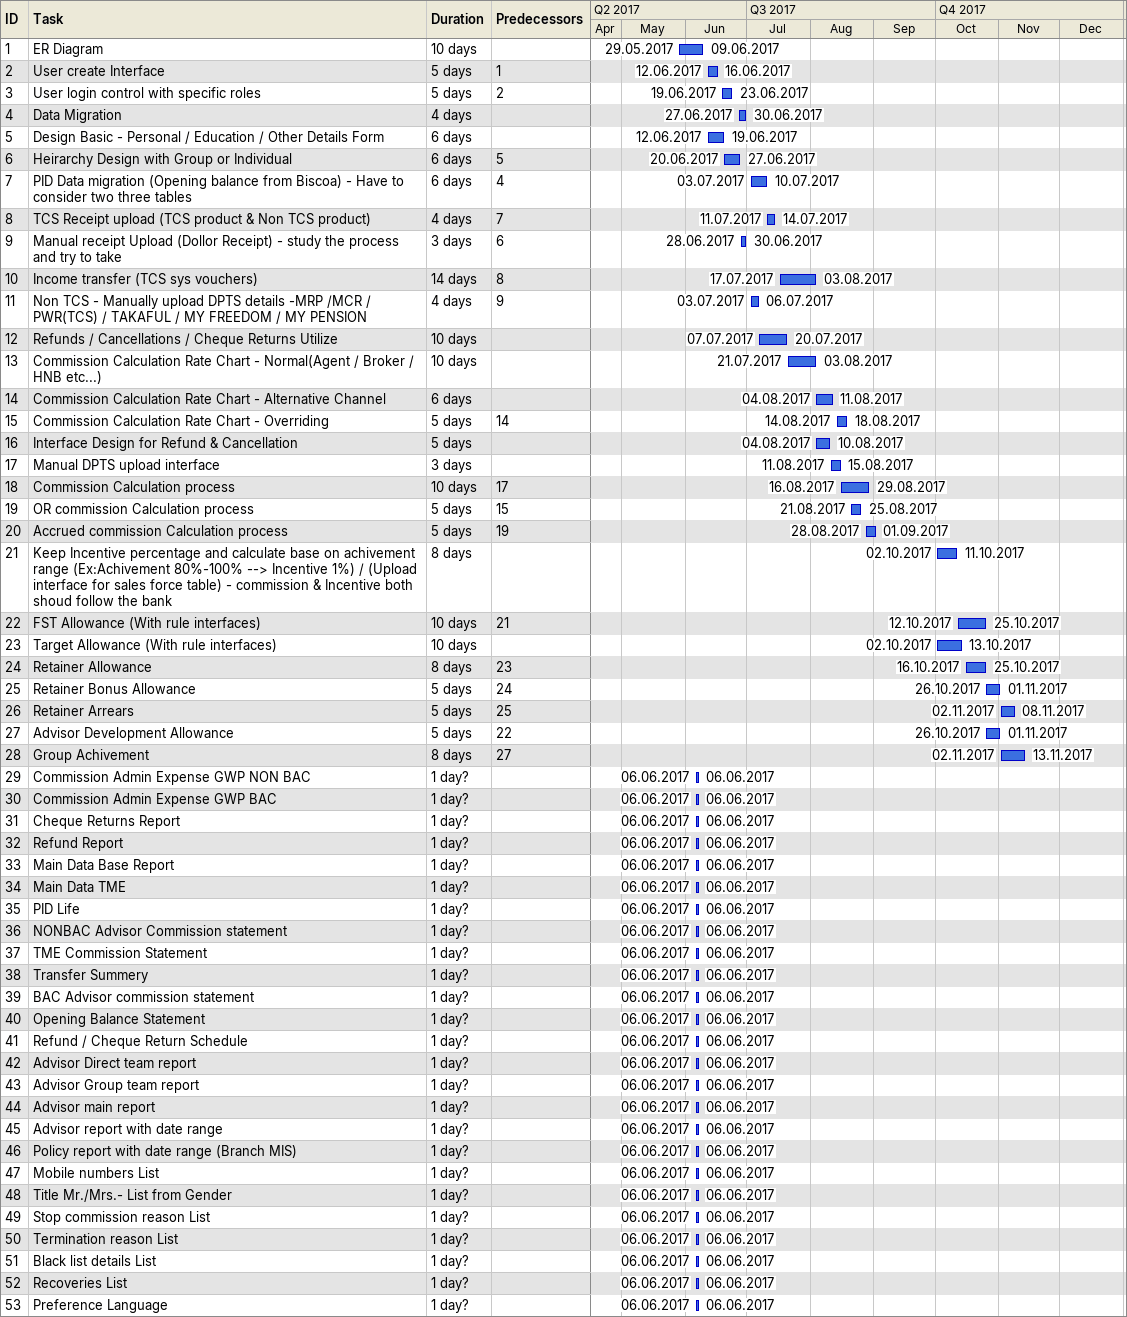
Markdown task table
| ID | Task | Duration | Start | Finish | Predecessors |
|---|---|---|---|---|---|
| 1 | ER Diagram | 10d | 2017-05-29 | 2017-06-09 |  |
| 2 | User create Interface | 5d | 2017-06-12 | 2017-06-16 | 1 |
| 3 | User login control with specific roles | 5d | 2017-06-19 | 2017-06-23 | 2 |
| 4 | Data Migration | 4d | 2017-06-27 | 2017-06-30 |  |
| 5 | Design Basic - Personal / Education / Other Details Form | 6d | 2017-06-12 | 2017-06-19 |  |
| 6 | Heirarchy Design with Group or Individual | 6d | 2017-06-20 | 2017-06-27 | 5 |
| 7 | PID Data migration (Opening balance from Biscoa) - Have to consider two three tables | 6d | 2017-07-03 | 2017-07-10 | 4 |
| 8 | TCS Receipt upload (TCS product & Non TCS product) | 4d | 2017-07-11 | 2017-07-14 | 7 |
| 9 | Manual receipt Upload (Dollor Receipt) - study the process and try to take | 3d | 2017-06-28 | 2017-06-30 | 6 |
| 10 | Income transfer (TCS sys vouchers) | 14d | 2017-07-17 | 2017-08-03 | 8 |
| 11 | Non TCS - Manually upload DPTS details -MRP /MCR / PWR(TCS) / TAKAFUL / MY FREEDOM / MY PENSION | 4d | 2017-07-03 | 2017-07-06 | 9 |
| 12 | Refunds / Cancellations / Cheque Returns Utilize | 10d | 2017-07-07 | 2017-07-20 |  |
| 13 | Commission Calculation Rate Chart - Normal(Agent / Broker / HNB etc...) | 10d | 2017-07-21 | 2017-08-03 |  |
| 14 | Commission Calculation Rate Chart - Alternative Channel | 6d | 2017-08-04 | 2017-08-11 |  |
| 15 | Commission Calculation Rate Chart - Overriding | 5d | 2017-08-14 | 2017-08-18 | 14 |
| 16 | Interface Design for Refund & Cancellation | 5d | 2017-08-04 | 2017-08-10 |  |
| 17 | Manual DPTS upload interface | 3d | 2017-08-11 | 2017-08-15 |  |
| 18 | Commission Calculation process | 10d | 2017-08-16 | 2017-08-29 | 17 |
| 19 | OR commission Calculation process | 5d | 2017-08-21 | 2017-08-25 | 15 |
| 20 | Accrued commission Calculation process | 5d | 2017-08-28 | 2017-09-01 | 19 |
| 21 | Keep Incentive percentage and calculate base on achivement range (Ex:Achivement 80%-100% --> Incentive 1%) / (Upload interface for sales force table) - commission & Incentive both shoud follow the bank | 8d | 2017-10-02 | 2017-10-11 |  |
| 22 | FST Allowance (With rule interfaces) | 10d | 2017-10-12 | 2017-10-25 | 21 |
| 23 | Target Allowance (With rule interfaces) | 10d | 2017-10-02 | 2017-10-13 |  |
| 24 | Retainer Allowance | 8d | 2017-10-16 | 2017-10-25 | 23 |
| 25 | Retainer Bonus Allowance | 5d | 2017-10-26 | 2017-11-01 | 24 |
| 26 | Retainer Arrears | 5d | 2017-11-02 | 2017-11-08 | 25 |
| 27 | Advisor Development Allowance | 5d | 2017-10-26 | 2017-11-01 | 22 |
| 28 | Group Achivement | 8d | 2017-11-02 | 2017-11-13 | 27 |
| 29 | Commission Admin Expense GWP NON BAC | 1d? | 2017-06-06 | 2017-06-06 |  |
| 30 | Commission Admin Expense GWP BAC | 1d? | 2017-06-06 | 2017-06-06 |  |
| 31 | Cheque Returns Report | 1d? | 2017-06-06 | 2017-06-06 |  |
| 32 | Refund Report | 1d? | 2017-06-06 | 2017-06-06 |  |
| 33 | Main Data Base Report | 1d? | 2017-06-06 | 2017-06-06 |  |
| 34 | Main Data TME | 1d? | 2017-06-06 | 2017-06-06 |  |
| 35 | PID Life | 1d? | 2017-06-06 | 2017-06-06 |  |
| 36 | NONBAC Advisor Commission statement | 1d? | 2017-06-06 | 2017-06-06 |  |
| 37 | TME Commission Statement | 1d? | 2017-06-06 | 2017-06-06 |  |
| 38 | Transfer Summery | 1d? | 2017-06-06 | 2017-06-06 |  |
| 39 | BAC Advisor commission statement | 1d? | 2017-06-06 | 2017-06-06 |  |
| 40 | Opening Balance Statement | 1d? | 2017-06-06 | 2017-06-06 |  |
| 41 | Refund / Cheque Return Schedule | 1d? | 2017-06-06 | 2017-06-06 |  |
| 42 | Advisor Direct team report | 1d? | 2017-06-06 | 2017-06-06 |  |
| 43 | Advisor Group team report | 1d? | 2017-06-06 | 2017-06-06 |  |
| 44 | Advisor main report | 1d? | 2017-06-06 | 2017-06-06 |  |
| 45 | Advisor report with date range | 1d? | 2017-06-06 | 2017-06-06 |  |
| 46 | Policy report with date range (Branch MIS) | 1d? | 2017-06-06 | 2017-06-06 |  |
| 47 | Mobile numbers List | 1d? | 2017-06-06 | 2017-06-06 |  |
| 48 | Title Mr./Mrs.- List from Gender | 1d? | 2017-06-06 | 2017-06-06 |  |
| 49 | Stop commission reason List | 1d? | 2017-06-06 | 2017-06-06 |  |
| 50 | Termination reason List | 1d? | 2017-06-06 | 2017-06-06 |  |
| 51 | Black list details List | 1d? | 2017-06-06 | 2017-06-06 |  |
| 52 | Recoveries List | 1d? | 2017-06-06 | 2017-06-06 |  |
| 53 | Preference Language | 1d? | 2017-06-06 | 2017-06-06 |  |
